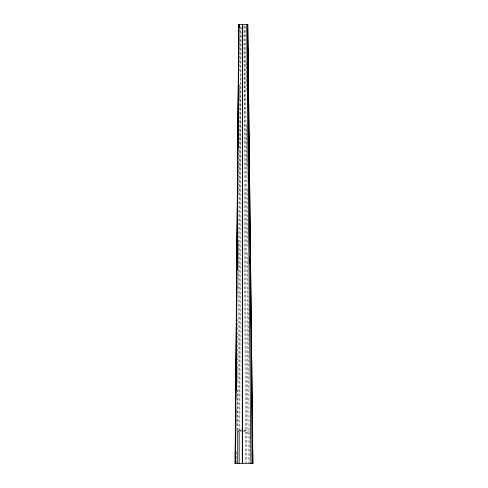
<?xml version="1.0" encoding="UTF-8"?>
<svg xmlns="http://www.w3.org/2000/svg" width="488" height="488" viewBox="0 0 488 488"><rect width="100%" height="100%" fill="white"/><g stroke="black" fill="none" stroke-linecap="round" stroke-linejoin="round"><path stroke-width="0.37" stroke-dasharray="2.44 1.83" d="M238.888 430.215L240.59 25.882M239.821 430.959L241.084 25.882M237.723 430.215L239.657 84.491M239.73 71.138L239.974 28.109M236.216 462.856L236.296 451.729M236.68 397.574L236.729 390.15M236.973 430.215L237.235 390.15M237.29 381.25L237.705 317.45M237.9 287.774L238.205 240.291M238.51 193.553L238.797 149.035M239.12 99.332L239.218 84.491M239.791 430.623L241.786 430.623M243.78 430.623L245.775 430.623M246.22 62.238L246.44 90.426M246.714 125.3L247.05 168.329M247.215 189.1L247.66 246.226M247.715 252.9L249.362 462.856M245.348 25.882L248.203 462.856M244.537 25.882L246.586 462.856M243.939 25.882L245.403 462.856M243.646 430.739A307.403 63.91 -90 0 1 249.411 431.209M240.45 431.563A307.403 63.91 -90 0 1 241.725 431.142M242.67 431.002A307.403 63.91 -90 0 1 249.24 434.228M239.138 430.623A307.403 63.91 -90 0 1 241.261 430.739"/><path stroke-width="0.73" d="M237.699 463.6L237.723 430.733L239.169 432.106L239.157 463.6M242.261 463.6L242.359 24.4M235.619 450.985L235.948 409.444M236.101 390.15L236.436 347.865M236.576 330.059L236.924 285.547M237.046 269.968L237.412 223.968M237.528 209.132L237.9 161.65M238.004 148.297L238.388 100.071M238.48 88.2L238.876 37.753M238.961 27.365L238.986 24.4M239.309 27.365L239.327 24.4M235.185 463.6L238.815 24.4M235.356 463.6L238.9 24.4M252.54 440.377L252.918 463.6L235.076 463.6L238.76 24.4L247.819 24.4L252.552 436.797M252.814 434.973L252.607 432.551L252.869 463.6M247.703 24.4L252.656 437.303M247.66 42.95L247.855 60.012M248.148 85.979L248.313 100.815M248.636 129.009L248.776 141.618M249.124 172.038L249.24 182.421M249.612 215.068L249.704 223.23M250.094 258.097L250.161 264.032M250.594 301.865L250.637 305.579M247.318 24.4L252.162 463.6M246.69 24.4L250.911 463.6M242.548 24.4L242.64 463.6M242.457 24.4L242.457 463.6"/></g></svg>
